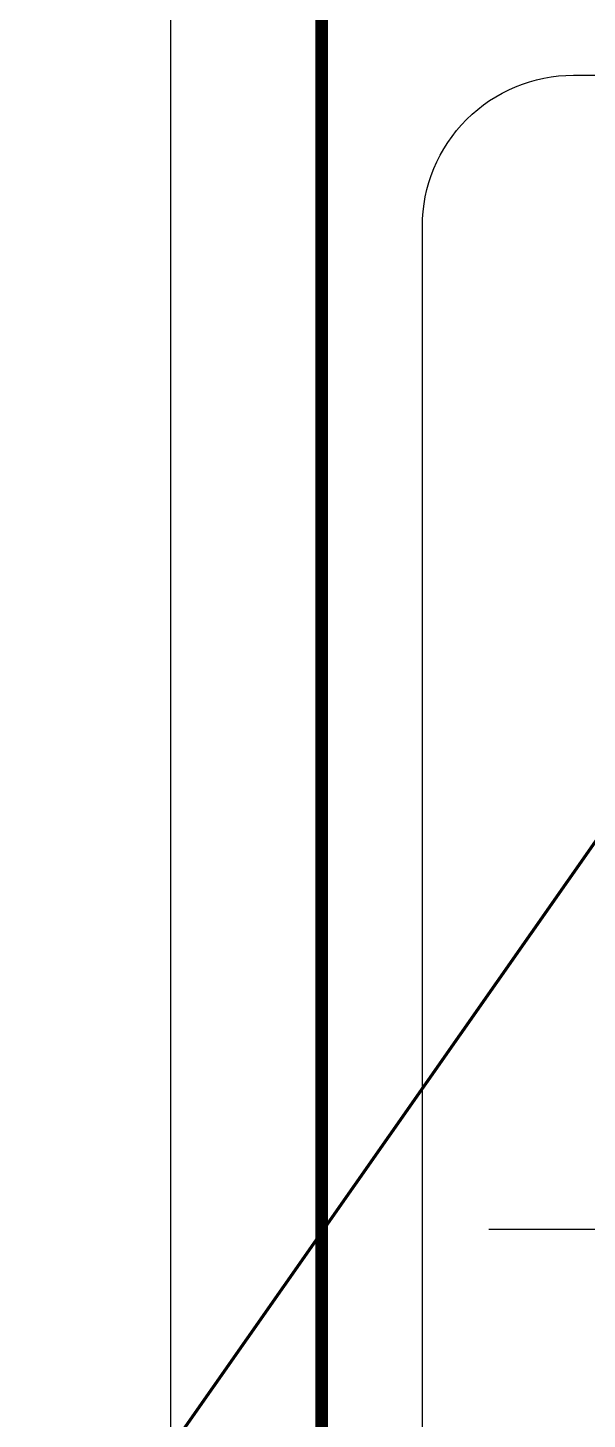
# Paper-space layout 'Layout1' of a CAD drawing. Extents: x -43 to 2298, y -18 to 768.
# Drawn here: x 1383.4 to 1405.6, y 41.2 to 96.4 of the extents above; entities that cross this region are included whole.
import ezdxf

# ---------------------------------------------------------------- set-up
doc = ezdxf.new("R2010")
doc.units = 0
doc.header["$LTSCALE"] = 2
doc.layers.add('CARTOUCHE', color=7, linetype='Continuous')

psp = doc.layouts.get("Layout1")

# ---------------------------------------------------------------- linework, layer by layer
at = {"layer": 'CARTOUCHE', "color": 1, "lineweight": 211, "flags": 128}
psp.add_lwpolyline([(1351.331, -13.778), (1591.975, 329.559)], dxfattribs=at)
at = {"layer": 'CARTOUCHE'}
psp.add_lwpolyline([(1389.061, 308.918), (1599.061, 308.918), (1599.061, 11.918), (1389.061, 11.918), (1389.061, 308.918)], dxfattribs=at)
at = {"layer": 'CARTOUCHE', "const_width": 0.5}
psp.add_lwpolyline([(1401.061, 302.918), (1587.061, 302.918, -0.414214), (1593.061, 296.918), (1593.061, 23.918, -0.414214), (1587.061, 17.918), (1401.061, 17.918, -0.414214), (1395.061, 23.918), (1395.061, 296.918, -0.414214)], format="xyb", close=True, dxfattribs=at)
at = {"layer": 'CARTOUCHE'}
psp.add_lwpolyline([(1467.512, 35.768), (1467.512, 28.047, -0.414214), (1461.512, 22.047), (1461.512, 22.047), (1405.061, 22.047, -0.414214), (1399.061, 28.047), (1399.061, 31.908), (1399.061, 88.562), (1399.061, 88.562, -0.414214), (1405.061, 94.562), (1461.512, 94.562), (1461.512, 94.562, -0.414214), (1467.512, 88.562), (1467.512, 88.562), (1467.512, 33.756), (1467.512, 33.756)], format="xyb", dxfattribs=at)
at = {"layer": 'CARTOUCHE', "color": 142}
psp.add_lwpolyline([(1401.698, 48.72), (1464.413, 48.72)], dxfattribs=at)

doc.saveas('drawing.dxf')
